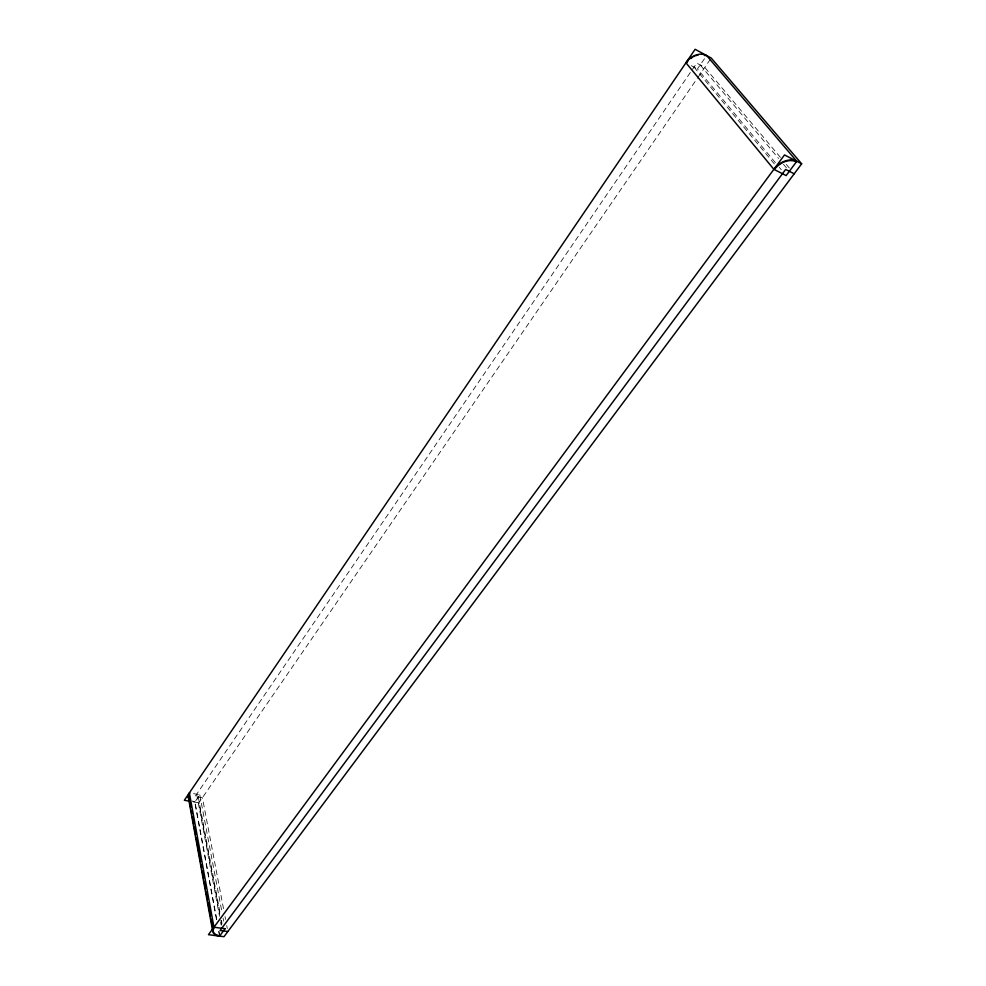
<?xml version="1.0" encoding="UTF-8"?>
<svg xmlns="http://www.w3.org/2000/svg" width="986" height="986" viewBox="0 0 986 986"><rect width="100%" height="100%" fill="white"/><g stroke="black" fill="none" stroke-linecap="round" stroke-linejoin="round"><path stroke-width="0.74" stroke-dasharray="4.93 3.7" d="M216.71 919.272L194.945 801.828L199.776 794.765L189.78 792.966M775.427 162.69L697.459 68.958L705.409 57.373M219.755 914.145L198.876 802.85L697.262 78.362M697.805 77.561L710.413 59.222M193.059 801.815L198.876 802.85M691.322 65.668L697.459 68.958M780.444 157.427L704.78 67.418L696.757 63.104L195.142 796.417L202.413 797.711L223.563 908.969M786.347 164.452L789.293 167.953M700.208 64.953L778.558 158.45M783.451 164.292L786.397 167.805M779.334 167.374L781.282 169.715M694.021 67.11L775.6 165.414M224.993 916.487L225.572 919.494M226.718 925.509L227.285 928.516M199.776 794.765L221.961 912.149M223.107 918.163L223.674 921.183M198.26 796.971L220.322 914.379M221.456 920.394L222.01 923.414M220.876 920.16L221.727 924.671M196.658 794.198L219.508 916.216M220.63 922.23L221.197 925.25M218.941 931.314L219.779 935.825M216.501 919.568L194.735 802.111A11.721 7.346 -12.7 0 1 193.182 801.741M218.732 931.61L219.558 936.121M194.945 801.828A11.253 7.05 -12.7 0 1 193.441 801.458M192.751 801.211A11.253 7.05 -12.7 0 1 192.097 800.928"/><path stroke-width="1.48" d="M801.667 163.812L223.982 936.7L208.44 934.679L784.511 154.938L801.667 163.812L711.226 58.051L695.118 49.3L184.333 800.275L190.15 801.31M227.852 931.523L220.1 930.501L785.657 169.432L794.211 173.795M189.004 798.45L190.655 807.497M191.21 810.517L191.752 813.536M192.307 816.556L193.675 824.099M194.23 827.118L195.61 834.661M196.152 837.681L200.552 861.826M201.107 864.845L201.662 867.865M202.204 870.872L203.584 878.427M204.139 881.435L205.507 888.99M206.062 892.01L207.43 899.552M207.984 902.572L210.462 916.142M211.016 919.162L212.384 926.704M188.264 797.033L212.446 929.835M686.404 63.03A15.665 12.288 -45.1 0 1 687.908 61.095M690.607 58.556A15.665 12.288 -45.1 0 1 692.628 57.176M693.688 56.584A15.665 12.288 -45.1 0 1 694.773 56.079M695.87 55.66A15.665 12.288 -45.1 0 1 698.1 55.056M704.435 55.327A15.665 12.288 -45.1 0 1 705.384 55.672M188.856 797.477A11.253 7.05 -12.7 0 1 188.77 795.246M189.139 794.1A11.253 7.05 -12.7 0 1 189.78 792.966M219.558 936.121A12.645 7.185 -13.7 0 1 213.95 927.222L189.361 792.892A11.721 7.346 -12.7 0 0 188.856 798.66M189.595 799.634A11.721 7.346 -12.7 0 1 189.189 799.165M225.091 928.701L219.779 935.825A12.14 6.89 -13.7 0 1 214.406 927.284L225.091 928.701M796.368 161.864L786.15 175.582L774.367 169.58A17.341 12.719 -41.1 0 1 796.368 161.864M796.787 161.297L706.642 55.561A16.318 12.793 -45.1 0 0 685.936 62.784L773.874 169.333A18.056 13.249 -41.1 0 1 796.787 161.297"/></g></svg>
